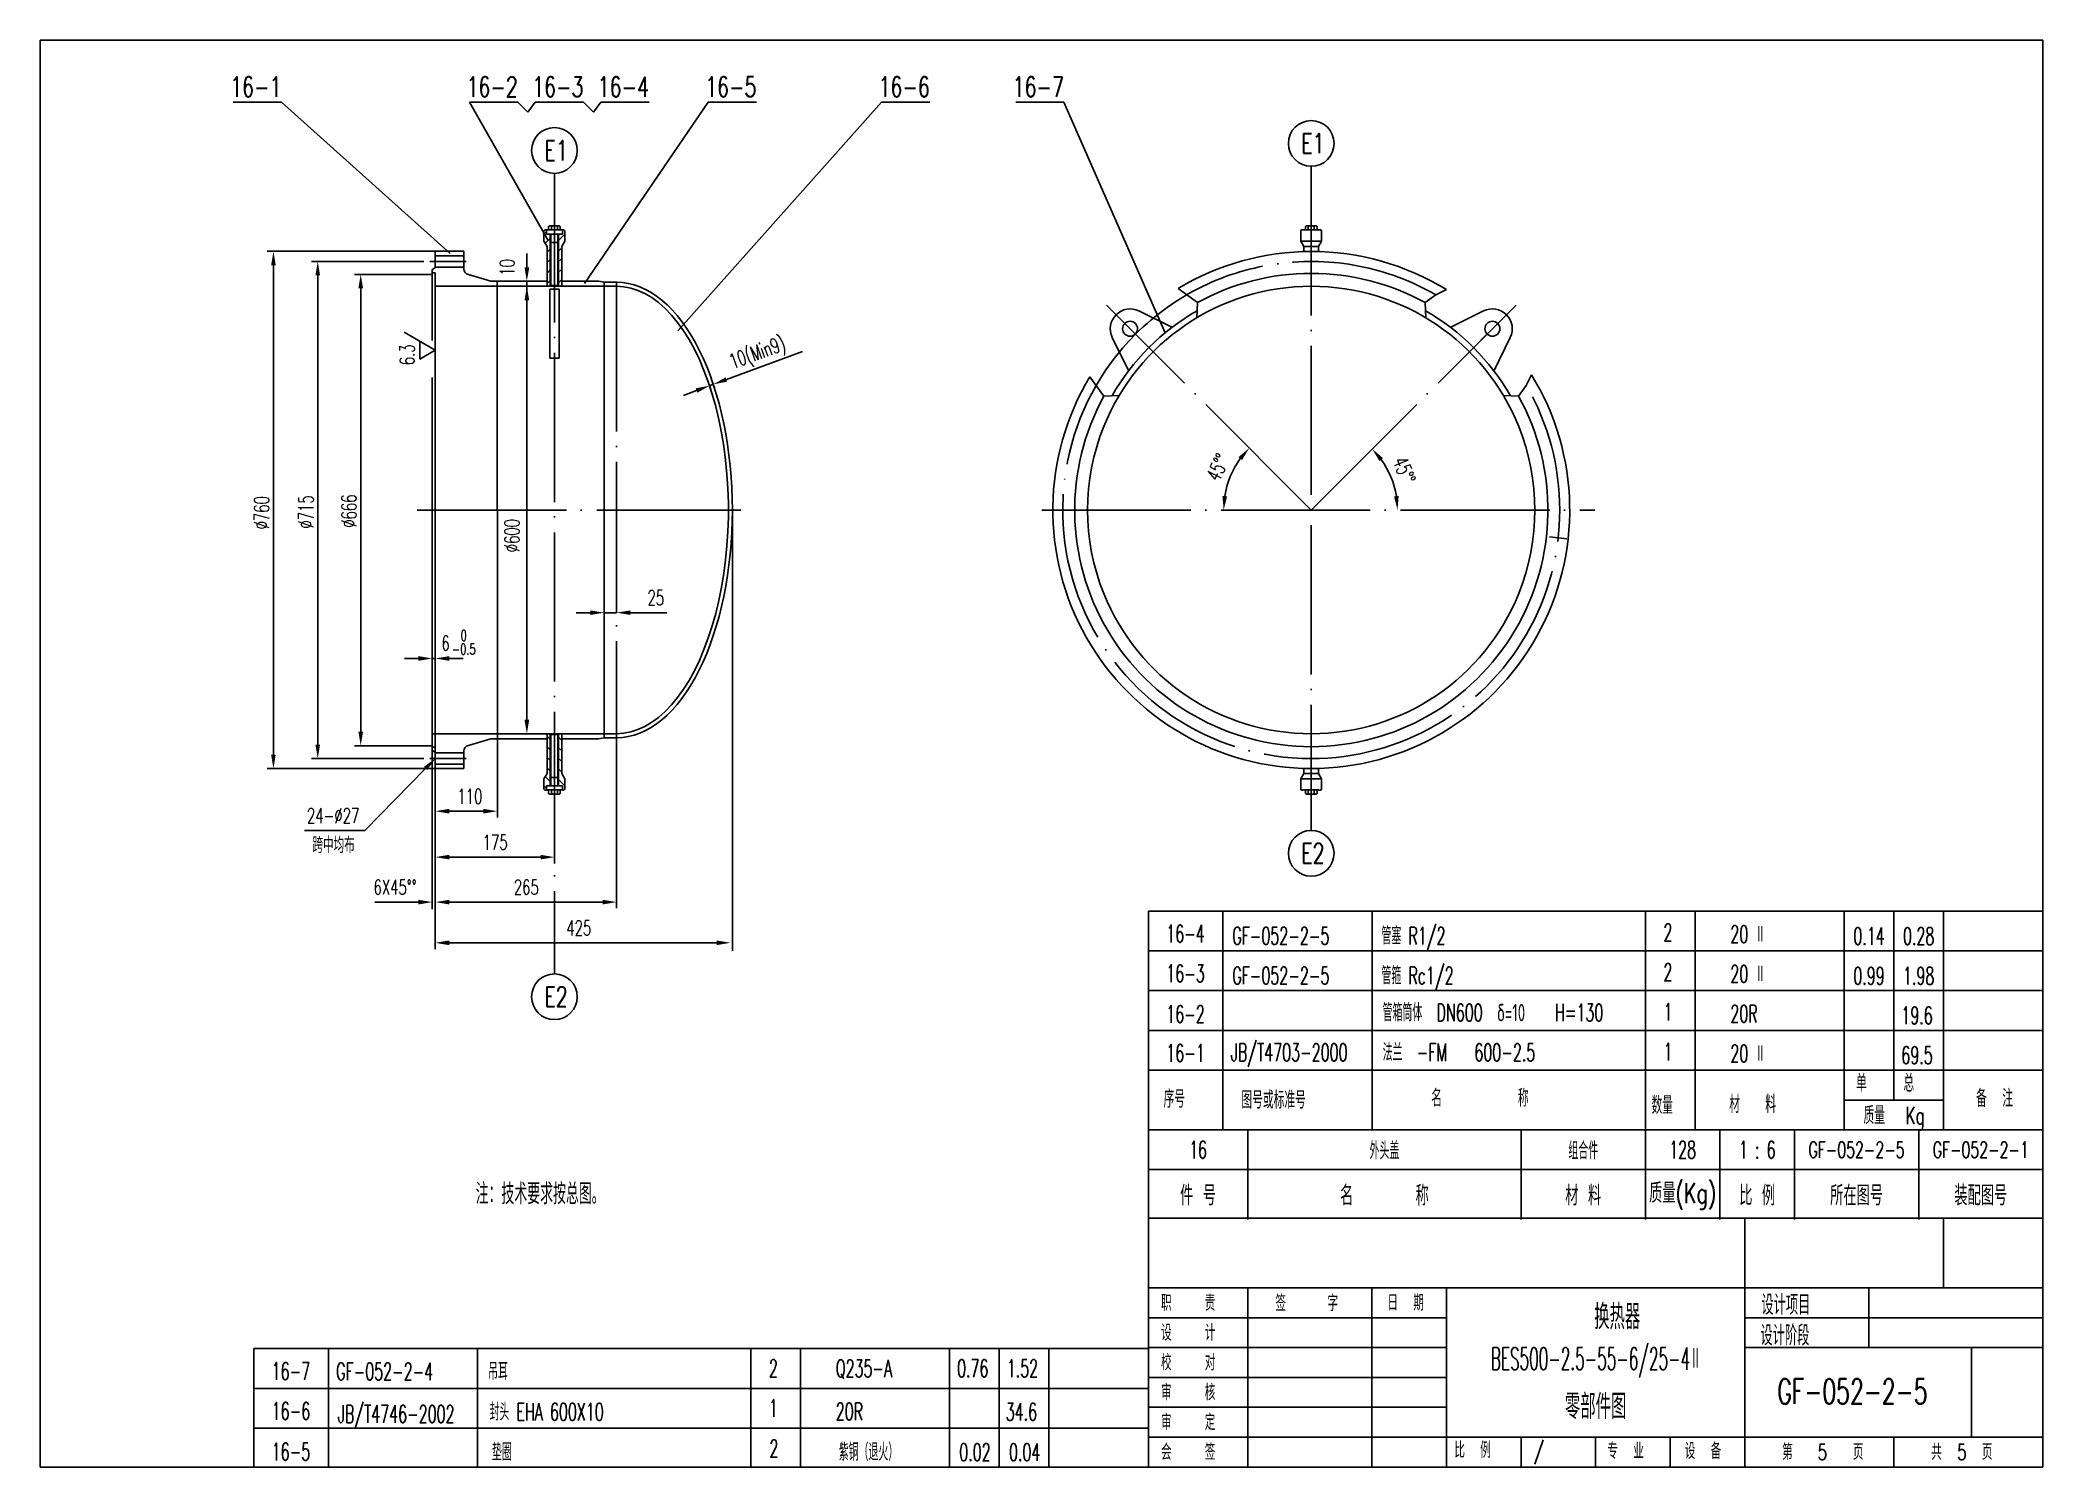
# Model space of a CAD drawing. Extents: x 888 to 1291, y 966 to 1253.
import ezdxf
from ezdxf.enums import TextEntityAlignment as Align

# ---------------------------------------------------------------- set-up
doc = ezdxf.new("R2010")
doc.units = 0
doc.linetypes.add('DASHDOT-M', pattern=[36, 30, -3, 0, -3])
doc.layers.get('0').update_dxf_attribs({"linetype": 'CONTINUOUS'})
for name, color, linetype in [('CDR_DWG1', 4, 'CONTINUOUS'), ('CDR_DWG2', 2, 'CONTINUOUS'), ('CDR_DWG3', 1, 'DASHDOT-M')]:
    doc.layers.add(name, color=color, linetype=linetype)
doc.styles.add('HZ', font='romans', dxfattribs={"width": 0.7, "bigfont": 'hz'})

# ---------------------------------------------------------------- blocks, each defined once
blk = doc.blocks.new('*X94')
for p, q in [((15.53, 49.48), (16.04, 49.98)), ((15.79, 47.61), (16.92, 48.74)), ((18.35, 48.05), (19.73, 49.43)), ((16.16, 45.86), (16.92, 46.62)), ((16.16, 43.74), (16.92, 44.5)), ((18.35, 45.93), (19.1, 46.68)), ((18.35, 43.8), (19.1, 44.56)), ((16.16, 41.62), (16.92, 42.38)), ((18.35, 41.68), (19.1, 42.44)), ((18.35, 39.56), (19.1, 40.32)), ((16.16, 39.5), (16.92, 40.26))]:
    blk.add_line(p, q)

msp = doc.modelspace()

# ---------------------------------------------------------------- linework, layer by layer
for p, q in [((887.65, 1252.73), (887.65, 965.73)), ((887.65, 1252.73), (1290.65, 1252.73)), ((926.51, 1240.27), (936.22, 1240.27)), ((970.15, 1209.82), (936.22, 1240.27)), ((989.86, 1212.41), (974.06, 1240.27)), ((974.06, 1240.27), (983.76, 1240.27)), ((983.76, 1240.27), (985.78, 1238.25)), ((985.78, 1238.25), (987.27, 1240.27)), ((987.27, 1240.27), (996.97, 1240.27)), ((996.97, 1240.27), (998.99, 1238.25)), ((997.18, 1203.8), (1022.08, 1240.27)), ((998.99, 1238.25), (1000.47, 1240.27)), ((1000.47, 1240.27), (1010.18, 1240.27)), ((1015.97, 1194.28), (1056.96, 1240.27)), ((1022.08, 1240.27), (1031.78, 1240.27)), ((1056.96, 1240.27), (1066.66, 1240.27)), ((1083.96, 1240.27), (1093.66, 1240.27)), ((1114.03, 1193.82), (1093.66, 1240.27)), ((967.17, 1210.24), (933.36, 1210.24)), ((985.6, 1207.01), (985.6, 1209.81)), ((934.61, 1108.99), (934.61, 1207.44)), ((964.9, 1208.2), (942.27, 1208.2)), ((943.52, 1205.4), (943.52, 1111.03)), ((966.57, 1205.61), (950.92, 1205.61)), ((966.08, 1208.2), (973.4, 1208.2)), ((952.17, 1113.61), (952.17, 1202.81)), ((985.6, 1116.01), (985.6, 1204.21)), ((985.6, 1200.41), (985.6, 1197.61)), ((960.92, 1193.98), (967.17, 1190.37)), ((964.05, 1188.57), (964.05, 1192.18)), ((967.17, 1190.37), (964.05, 1188.57)), ((1025.74, 1184.46), (1041.03, 1190.1)), ((1019.73, 1182.24), (1017.11, 1181.27)), ((1026.95, 1158.21), (1026.95, 1069.55)), ((998.35, 1137.56), (995.55, 1137.56)), ((1001.15, 1137.56), (1001.15, 1138.81)), ((1001.15, 1137.56), (1003.65, 1137.56)), ((1003.65, 1137.56), (1003.65, 1138.81)), ((1006.45, 1137.56), (1013.75, 1137.56)), ((963.77, 1128.35), (960.97, 1128.35)), ((967.17, 1128.35), (966.57, 1128.35)), ((967.17, 1128.35), (966.57, 1128.35)), ((969.97, 1128.35), (972.77, 1128.35)), ((967.17, 1113.21), (967.17, 1071.79)), ((979.67, 1112.41), (979.67, 1096.38)), ((984.48, 1113.21), (986.85, 1113.21)), ((1003.65, 1114.62), (1003.65, 1078.1)), ((966.57, 1110.81), (950.92, 1110.81)), ((966.57, 1109.87), (966.57, 1077.93)), ((967.17, 1106.19), (933.36, 1106.19)), ((964.9, 1108.23), (942.27, 1108.23)), ((965.21, 1106.23), (953.03, 1093.75)), ((967.17, 1098.88), (967.17, 1096.38)), ((967.17, 1097.63), (967.17, 1098.88)), ((976.87, 1097.63), (969.97, 1097.63)), ((953.03, 1093.75), (940.86, 1093.75)), ((967.17, 1088.5), (967.17, 1087.14)), ((969.97, 1088.39), (988.35, 1088.39)), ((991.15, 1088.5), (991.15, 1087.14)), ((967.17, 1080.67), (967.17, 1078.8)), ((963.77, 1079.35), (954.98, 1079.35)), ((967.17, 1079.74), (967.17, 1078.1)), ((1000.85, 1079.35), (969.97, 1079.35)), ((1110.66, 1077.54), (1290.65, 1077.54)), ((1260.65, 1045.54), (1260.65, 1077.54)), ((967.17, 1072.26), (967.17, 1069.91)), ((969.97, 1071.16), (1023.77, 1071.16)), ((1110.66, 1069.54), (1290.65, 1069.54)), ((1110.66, 1061.54), (1290.65, 1061.54)), ((1110.66, 1053.54), (1290.65, 1053.54)), ((1290.65, 1045.54), (1110.66, 1045.54)), ((1110.66, 1045.54), (1290.65, 1045.54)), ((1260.65, 1039.54), (1260.65, 1045.54)), ((1250.65, 1039.54), (1270.65, 1039.54)), ((1110.65, 1025.54), (1290.65, 1025.54)), ((1110.66, 1025.54), (1290.65, 1025.54)), ((1110.65, 1015.76), (1290.65, 1015.76)), ((1230.64, 965.76), (1230.64, 1015.76)), ((1270.64, 1001.76), (1270.64, 1015.76)), ((1110.64, 1001.76), (1290.64, 1001.76)), ((1130.64, 965.76), (1130.64, 1001.76)), ((1155.64, 965.76), (1155.64, 1001.76)), ((1170.64, 965.76), (1170.64, 1001.76)), ((1255.64, 989.76), (1255.64, 1001.76)), ((1255.64, 989.76), (1255.64, 1001.76)), ((1110.64, 995.76), (1170.64, 995.76)), ((1230.64, 995.76), (1290.64, 995.76)), ((930.66, 989.54), (1110.65, 989.54)), ((1110.64, 989.76), (1170.64, 989.76)), ((1230.64, 989.76), (1290.64, 989.76)), ((1276.27, 989.76), (1276.27, 971.76)), ((1110.64, 983.76), (1170.64, 983.76)), ((930.66, 981.54), (1110.65, 981.54)), ((1110.64, 977.76), (1170.64, 977.76)), ((930.66, 973.54), (1110.65, 973.54)), ((1110.64, 971.76), (1290.64, 971.76)), ((1185.64, 965.76), (1185.64, 971.76)), ((1200.64, 965.76), (1200.64, 971.76)), ((1215.64, 965.76), (1215.64, 971.76)), ((1260.64, 965.76), (1260.64, 971.76))]:
    msp.add_line(p, q)
for radius, start, end in [(17.63, 144.1102, 170.8898), (17.35, 9.2579, 35.7421)]:
    msp.add_arc((1143.43, 1158.21), radius, start, end)
for points in [[(935.07, 1207.44), (934.14, 1207.44), (934.61, 1210.24)], [(943.99, 1205.4), (943.06, 1205.4), (943.52, 1208.2)], [(952.64, 1202.81), (951.71, 1202.81), (952.17, 1205.61)], [(985.13, 1207.01), (986.07, 1207.01), (985.6, 1204.21)], [(985.13, 1200.41), (986.07, 1200.41), (985.6, 1203.21)], [(985.13, 1200.41), (986.07, 1200.41), (985.6, 1203.21)], [(1025.58, 1184.89), (1025.9, 1184.02), (1023.11, 1183.49)], [(1019.57, 1182.68), (1019.89, 1181.8), (1022.36, 1183.21)], [(1128.79, 1168.85), (1129.5, 1168.24), (1130.96, 1170.68)], [(1157.15, 1168.04), (1157.86, 1168.65), (1155.7, 1170.48)], [(1126.49, 1160.97), (1125.56, 1161.04), (1125.8, 1158.21)], [(1161.02, 1161.04), (1160.08, 1160.97), (1160.78, 1158.21)], [(998.35, 1138.03), (998.35, 1137.1), (1001.15, 1137.56)], [(1006.45, 1138.03), (1006.45, 1137.1), (1003.65, 1137.56)], [(963.77, 1128.82), (963.77, 1127.88), (966.57, 1128.35)], [(969.97, 1128.82), (969.97, 1127.88), (967.17, 1128.35)], [(969.97, 1128.82), (969.97, 1127.88), (967.17, 1128.35)], [(952.64, 1113.61), (951.71, 1113.61), (952.17, 1110.81)], [(985.13, 1116.01), (986.07, 1116.01), (985.6, 1113.21)], [(935.07, 1108.99), (934.14, 1108.99), (934.61, 1106.19)], [(943.99, 1111.03), (943.06, 1111.03), (943.52, 1108.23)], [(964.88, 1106.55), (965.55, 1105.9), (967.17, 1108.23)], [(969.97, 1098.1), (969.97, 1097.16), (967.17, 1097.63)], [(976.87, 1098.1), (976.87, 1097.16), (979.67, 1097.63)], [(969.97, 1088.86), (969.97, 1087.93), (967.17, 1088.39)], [(988.35, 1088.86), (988.35, 1087.93), (991.15, 1088.39)], [(963.77, 1079.81), (963.77, 1078.88), (966.57, 1079.35)], [(969.97, 1079.81), (969.97, 1078.88), (967.17, 1079.35)], [(1000.85, 1079.81), (1000.85, 1078.88), (1003.65, 1079.35)], [(969.97, 1071.63), (969.97, 1070.69), (967.17, 1071.16)], [(1023.77, 1071.63), (1023.77, 1070.69), (1026.57, 1071.16)]]:
    msp.add_solid(points)
at = {"layer": 'CDR_DWG1'}
for p, q in [((1290.65, 1252.73), (1290.65, 965.73)), ((989.04, 1214.39), (989.21, 1214.56)), ((989.04, 1212.29), (989.04, 1214.39)), ((989.21, 1214.56), (989.55, 1214.56)), ((989.55, 1214.56), (989.55, 1213.72)), ((989.55, 1213.72), (990.3, 1213.72)), ((989.6, 1214.53), (991.15, 1214.53)), ((989.97, 1214.53), (989.97, 1215.24)), ((990.27, 1215.37), (991.15, 1215.37)), ((990.3, 1213.72), (990.43, 1213.55)), ((990.3, 1213.72), (990.3, 1203.21)), ((990.3, 1213.71), (991.14, 1213.71)), ((990.43, 1213.55), (990.43, 1203.38)), ((990.56, 1214.53), (990.56, 1215.24)), ((991.98, 1213.71), (991.14, 1213.71)), ((992.03, 1215.37), (991.15, 1215.37)), ((992.7, 1214.53), (991.15, 1214.53)), ((991.74, 1214.53), (991.74, 1215.24)), ((991.98, 1213.72), (991.86, 1213.55)), ((991.86, 1213.55), (991.86, 1203.38)), ((992.74, 1213.72), (991.98, 1213.72)), ((991.98, 1213.72), (991.98, 1203.21)), ((992.33, 1214.53), (992.33, 1215.24)), ((992.74, 1214.56), (992.74, 1213.72)), ((993.07, 1214.56), (992.74, 1214.56)), ((993.24, 1214.39), (993.07, 1214.56)), ((993.24, 1212.29), (993.24, 1214.39)), ((1141.32, 1214.39), (1141.49, 1214.56)), ((1141.32, 1212.29), (1141.32, 1214.39)), ((1141.49, 1214.56), (1141.82, 1214.56)), ((1141.87, 1214.53), (1143.43, 1214.53)), ((1142.25, 1214.53), (1142.25, 1215.24)), ((1142.55, 1215.37), (1143.43, 1215.37)), ((1142.84, 1214.53), (1142.84, 1215.24)), ((1144.31, 1215.37), (1143.43, 1215.37)), ((1144.98, 1214.53), (1143.43, 1214.53)), ((1144.02, 1214.53), (1144.02, 1215.24)), ((1144.6, 1214.53), (1144.6, 1215.24)), ((1145.35, 1214.56), (1145.02, 1214.56)), ((1145.52, 1214.39), (1145.35, 1214.56)), ((1145.52, 1212.29), (1145.52, 1214.39)), ((967.17, 1210.24), (967.17, 1206.9)), ((972.95, 1210.24), (967.17, 1210.24)), ((972.95, 1209.35), (967.17, 1209.35)), ((972.95, 1206.71), (972.95, 1210.24)), ((989.67, 1211.2), (989.04, 1212.29)), ((989.67, 1203.38), (989.67, 1211.2)), ((991.15, 1212.04), (990.43, 1212.04)), ((991.15, 1212.04), (991.86, 1212.04)), ((992.61, 1211.2), (993.24, 1212.29)), ((992.61, 1205.31), (992.61, 1211.2)), ((1141.32, 1212.29), (1145.52, 1212.29)), ((1141.95, 1211.2), (1141.32, 1212.29)), ((1141.95, 1211.2), (1144.89, 1211.2)), ((1141.95, 1210.19), (1141.95, 1211.2)), ((1144.89, 1211.2), (1145.52, 1212.29)), ((1144.89, 1210.19), (1144.89, 1211.2)), ((966.57, 1206.56), (967.17, 1206.9)), ((966.57, 1192.33), (966.57, 1206.56)), ((967.17, 1205.92), (966.57, 1205.92)), ((972.95, 1207.05), (967.17, 1207.05)), ((967.17, 1205.92), (967.17, 1158.21)), ((978.38, 1204.21), (973.83, 1205.55)), ((992.61, 1203.38), (992.61, 1205.31)), ((1001.15, 1203.21), (967.17, 1203.21)), ((978.36, 1204.21), (988.65, 1204.21)), ((989.67, 1204.21), (978.38, 1204.21)), ((979.65, 1204.21), (979.65, 1158.21)), ((989.84, 1203.21), (989.67, 1203.38)), ((989.68, 1203.24), (992.61, 1203.24)), ((990.3, 1203.21), (989.84, 1203.21)), ((990.22, 1202.62), (990.22, 1188.74)), ((991.15, 1202.62), (990.22, 1202.62)), ((990.43, 1203.38), (990.3, 1203.21)), ((990.43, 1203.38), (991.14, 1203.38)), ((991.86, 1203.38), (991.14, 1203.38)), ((991.15, 1202.62), (992.08, 1202.62)), ((991.86, 1203.38), (991.98, 1203.21)), ((991.98, 1203.21), (992.44, 1203.21)), ((992.08, 1202.62), (992.08, 1188.74)), ((992.44, 1203.21), (992.61, 1203.38)), ((996.17, 1204.21), (992.61, 1204.21)), ((993.65, 1204.21), (1000.08, 1204.21)), ((1001.15, 1204.01), (1000.08, 1204.21)), ((1001.15, 1204.01), (1001.15, 1158.21)), ((1001.15, 1204.01), (1003.65, 1204.01)), ((1001.15, 1203.21), (1003.65, 1203.21)), ((1120.52, 1199.94), (1116.62, 1202.77)), ((1166.34, 1199.94), (1168.47, 1201.49)), ((1168.47, 1201.49), (1170.62, 1202.54)), ((1108.74, 1198.25), (1115.48, 1194.94)), ((1120.41, 1196.88), (1120.52, 1199.94)), ((1166.45, 1196.88), (1166.34, 1199.94)), ((1178.11, 1198.25), (1171.38, 1194.94)), ((1103.39, 1192.9), (1106.71, 1186.16)), ((1177.55, 1192.34), (1180.01, 1194.79)), ((1183.47, 1192.9), (1180.15, 1186.16)), ((966.57, 1158.21), (966.57, 1184.89)), ((990.22, 1188.74), (991.15, 1188.74)), ((992.08, 1188.74), (991.15, 1188.74)), ((1101.7, 1181.12), (1098.87, 1185.02)), ((1186.7, 1183.26), (1187.75, 1185.41)), ((1022.63, 1182.48), (1021.93, 1184.38)), ((1022.36, 1183.21), (1023.11, 1183.49)), ((1023.38, 1182.76), (1022.68, 1184.66)), ((1104.76, 1181.23), (1101.7, 1181.12)), ((1182.09, 1181.23), (1185.15, 1181.12)), ((1185.15, 1181.12), (1186.7, 1183.26)), ((966.57, 1158.21), (966.57, 1109.87)), ((967.17, 1110.51), (967.17, 1158.21)), ((979.67, 1112.41), (979.67, 1158.21)), ((1001.15, 1158.21), (1001.15, 1112.41)), ((1191.38, 1152.81), (1194.84, 1152.42)), ((966.57, 1128.49), (966.57, 1122.1)), ((967.17, 1131.6), (967.17, 1122.1)), ((1001.15, 1113.21), (966.63, 1113.21)), ((989.84, 1113.21), (989.67, 1113.05)), ((989.67, 1113.05), (989.67, 1105.23)), ((989.68, 1113.19), (992.61, 1113.19)), ((990.3, 1113.21), (989.84, 1113.21)), ((990.3, 1102.71), (990.3, 1113.21)), ((990.43, 1113.05), (990.3, 1113.21)), ((990.43, 1102.88), (990.43, 1113.05)), ((990.43, 1113.05), (991.14, 1113.05)), ((991.86, 1113.05), (991.14, 1113.05)), ((991.86, 1113.05), (991.98, 1113.21)), ((991.86, 1102.88), (991.86, 1113.05)), ((991.98, 1102.71), (991.98, 1113.21)), ((991.98, 1113.21), (992.44, 1113.21)), ((992.44, 1113.21), (992.61, 1113.05)), ((992.61, 1113.05), (992.61, 1111.12)), ((1001.15, 1112.41), (1000.08, 1112.21)), ((1001.15, 1113.21), (1003.65, 1113.21)), ((1001.15, 1112.41), (1003.65, 1112.41)), ((967.17, 1110.51), (966.57, 1110.51)), ((966.57, 1109.87), (967.17, 1109.53)), ((967.17, 1106.19), (967.17, 1109.53)), ((972.95, 1109.38), (967.17, 1109.38)), ((972.95, 1109.72), (972.95, 1106.19)), ((978.38, 1112.21), (973.83, 1110.87)), ((978.36, 1112.21), (988.65, 1112.21)), ((989.67, 1112.21), (978.38, 1112.21)), ((996.17, 1112.21), (992.61, 1112.21)), ((992.61, 1111.12), (992.61, 1105.23)), ((993.65, 1112.21), (1000.08, 1112.21)), ((972.95, 1107.08), (967.17, 1107.08)), ((972.95, 1106.19), (967.17, 1106.19)), ((989.67, 1105.23), (989.04, 1104.14)), ((991.15, 1104.39), (990.43, 1104.39)), ((991.15, 1104.39), (991.86, 1104.39)), ((992.61, 1105.23), (993.24, 1104.14)), ((1141.95, 1105.23), (1141.32, 1104.14)), ((1141.95, 1106.23), (1141.95, 1105.23)), ((1141.95, 1105.23), (1144.89, 1105.23)), ((1144.89, 1106.23), (1144.89, 1105.23)), ((1144.89, 1105.23), (1145.52, 1104.14)), ((989.04, 1104.14), (989.04, 1102.04)), ((989.04, 1102.04), (989.21, 1101.87)), ((989.21, 1101.87), (989.55, 1101.87)), ((989.55, 1101.87), (989.55, 1102.71)), ((989.55, 1102.71), (990.3, 1102.71)), ((989.6, 1101.9), (991.15, 1101.9)), ((989.97, 1101.9), (989.97, 1101.18)), ((990.27, 1101.06), (991.15, 1101.06)), ((990.3, 1102.71), (990.43, 1102.88)), ((990.3, 1102.72), (991.14, 1102.72)), ((990.56, 1101.9), (990.56, 1101.18)), ((991.98, 1102.72), (991.14, 1102.72)), ((992.7, 1101.9), (991.15, 1101.9)), ((992.03, 1101.06), (991.15, 1101.06)), ((991.74, 1101.9), (991.74, 1101.18)), ((991.98, 1102.71), (991.86, 1102.88)), ((992.74, 1102.71), (991.98, 1102.71)), ((992.33, 1101.9), (992.33, 1101.18)), ((992.74, 1101.87), (992.74, 1102.71)), ((993.07, 1101.87), (992.74, 1101.87)), ((993.24, 1102.04), (993.07, 1101.87)), ((993.24, 1104.14), (993.24, 1102.04)), ((1141.32, 1104.14), (1145.52, 1104.14)), ((1141.32, 1104.14), (1141.32, 1102.04)), ((1141.32, 1102.04), (1141.49, 1101.87)), ((1141.49, 1101.87), (1141.82, 1101.87)), ((1141.87, 1101.9), (1143.43, 1101.9)), ((1142.25, 1101.9), (1142.25, 1101.18)), ((1142.55, 1101.06), (1143.43, 1101.06)), ((1142.84, 1101.9), (1142.84, 1101.18)), ((1144.98, 1101.9), (1143.43, 1101.9)), ((1144.31, 1101.06), (1143.43, 1101.06)), ((1144.02, 1101.9), (1144.02, 1101.18)), ((1144.6, 1101.9), (1144.6, 1101.18)), ((1145.35, 1101.87), (1145.02, 1101.87)), ((1145.52, 1102.04), (1145.35, 1101.87)), ((1145.52, 1104.14), (1145.52, 1102.04)), ((1110.66, 1077.54), (1110.66, 1015.54)), ((1125.66, 1045.54), (1125.66, 1077.54)), ((1155.66, 1045.54), (1155.66, 1077.54)), ((1210.65, 1045.54), (1210.65, 1077.54)), ((1220.65, 1045.54), (1220.65, 1077.54)), ((1250.65, 1045.54), (1250.65, 1077.54)), ((1270.65, 1045.54), (1270.65, 1077.54)), ((1125.66, 1033.54), (1125.66, 1045.54)), ((1155.66, 1033.54), (1155.66, 1045.54)), ((1210.65, 1033.54), (1210.65, 1045.54)), ((1220.65, 1033.54), (1220.65, 1045.54)), ((1250.65, 1033.54), (1250.65, 1045.54)), ((1270.65, 1033.54), (1270.65, 1045.54)), ((1110.65, 1033.54), (1290.65, 1033.54)), ((1110.65, 1015.54), (1110.65, 1033.54)), ((1130.65, 1015.54), (1130.65, 1033.54)), ((1185.65, 1015.54), (1185.65, 1033.54)), ((1210.65, 1015.54), (1210.65, 1033.54)), ((1225.65, 1015.54), (1225.65, 1033.54)), ((1240.65, 1015.54), (1240.65, 1033.54)), ((1265.65, 1015.54), (1265.65, 1033.54)), ((1110.65, 1015.76), (1290.65, 1015.76)), ((1110.65, 1015.76), (1110.65, 965.73)), ((1230.64, 965.76), (1230.64, 1015.76)), ((930.66, 989.54), (930.66, 965.54)), ((945.66, 965.54), (945.66, 989.54)), ((975.66, 965.54), (975.66, 989.54)), ((1030.65, 965.54), (1030.65, 989.54)), ((1040.65, 965.54), (1040.65, 989.54)), ((1070.65, 965.54), (1070.65, 989.54)), ((1080.65, 965.54), (1080.65, 989.54)), ((1090.65, 965.54), (1090.65, 989.54)), ((1290.65, 965.73), (887.65, 965.73))]:
    msp.add_line(p, q, dxfattribs=at)
at = {"layer": 'CDR_DWG1', "flags": 128}
for points in [[(1003.65, 1112.41), (1004.83, 1112.47), (1006.01, 1112.65), (1007.18, 1112.93), (1008.34, 1113.33), (1009.48, 1113.85), (1010.6, 1114.47), (1011.7, 1115.19), (1012.77, 1116.02), (1013.82, 1116.95), (1014.84, 1117.98), (1015.83, 1119.1), (1016.79, 1120.32), (1017.72, 1121.62), (1018.61, 1123.01), (1019.46, 1124.48), (1020.28, 1126.04), (1021.05, 1127.66), (1021.78, 1129.36), (1022.47, 1131.13), (1023.12, 1132.96), (1023.72, 1134.85), (1024.27, 1136.79), (1024.77, 1138.79), (1025.22, 1140.83), (1025.62, 1142.91), (1025.97, 1145.03), (1026.27, 1147.18), (1026.51, 1149.36), (1026.7, 1151.55), (1026.84, 1153.76), (1026.92, 1155.99), (1026.95, 1158.21), (1026.92, 1160.44), (1026.84, 1162.66), (1026.7, 1164.88), (1026.51, 1167.07), (1026.27, 1169.25), (1025.97, 1171.4), (1025.62, 1173.51), (1025.22, 1175.6), (1024.77, 1177.64), (1024.27, 1179.63), (1023.72, 1181.58), (1023.12, 1183.47), (1022.47, 1185.3), (1021.78, 1187.06), (1021.05, 1188.76), (1020.28, 1190.39), (1019.46, 1191.94), (1018.61, 1193.41), (1017.72, 1194.8), (1016.79, 1196.11), (1015.83, 1197.32), (1014.84, 1198.45), (1013.82, 1199.47), (1012.77, 1200.4), (1011.7, 1201.23), (1010.6, 1201.96), (1009.48, 1202.58), (1008.34, 1203.09), (1007.18, 1203.49), (1006.01, 1203.78), (1004.83, 1203.96), (1003.65, 1204.01)], [(1003.65, 1113.21), (1005.09, 1113.31), (1006.53, 1113.58), (1007.95, 1114.04), (1009.36, 1114.69), (1010.74, 1115.51), (1012.09, 1116.5), (1013.41, 1117.67), (1014.69, 1119), (1015.93, 1120.5), (1017.11, 1122.15), (1018.24, 1123.95), (1019.3, 1125.89), (1020.31, 1127.96), (1021.24, 1130.16), (1022.1, 1132.47), (1022.89, 1134.89), (1023.6, 1137.4), (1024.22, 1140), (1024.77, 1142.67), (1025.22, 1145.41), (1025.59, 1148.2), (1025.86, 1151.03), (1026.05, 1153.89), (1026.14, 1156.77), (1026.14, 1159.66), (1026.05, 1162.53), (1025.86, 1165.4), (1025.59, 1168.23), (1025.22, 1171.02), (1024.77, 1173.75), (1024.22, 1176.43), (1023.6, 1179.03), (1022.89, 1181.54), (1022.1, 1183.96), (1021.24, 1186.27), (1020.31, 1188.47), (1019.3, 1190.54), (1018.24, 1192.48), (1017.11, 1194.28), (1015.93, 1195.93), (1014.69, 1197.42), (1013.41, 1198.76), (1012.09, 1199.92), (1010.74, 1200.92), (1009.36, 1201.74), (1007.95, 1202.38), (1006.53, 1202.84), (1005.09, 1203.12), (1003.65, 1203.21)]]:
    msp.add_lwpolyline(points, dxfattribs=at)
at = {"layer": 'CDR_DWG1'}
for centre in [(1106.98, 1194.66), (1179.88, 1194.66)]:
    msp.add_circle(centre, 1.5, dxfattribs=at)
for centre, radius, start, end in [((990.27, 1214.96), 0.406, 43.6028, 136.3972), ((991.15, 1213.93), 1.44, 65.8105, 114.1895), ((992.03, 1214.96), 0.406, 43.6028, 136.3972), ((1142.55, 1214.96), 0.406, 43.6028, 136.3972), ((1143.43, 1213.93), 1.44, 65.8105, 114.1895), ((1144.31, 1214.96), 0.406, 43.6028, 136.3972), ((1143.43, 1158.21), 52, 90, 121.0367), ((1143.43, 1158.21), 52, 58.4678, 90), ((974.15, 1206.71), 1.2, 180.0001, 254.6446), ((1143.43, 1158.21), 47.6, 90, 118.7678), ((1143.43, 1158.21), 47.6, 61.2322, 90), ((1143.43, 1158.21), 45, 21.9081, 158.0919), ((1106.98, 1194.66), 4, 63.7782, 206.2218), ((1143.43, 1158.21), 46.2, 119.8109, 150.1891), ((1143.43, 1158.21), 46.2, 29.8109, 60.1891), ((1179.88, 1194.66), 4, 333.7782, 116.2218), ((1143.43, 1158.21), 52, 148.9633, 270), ((1143.43, 1158.21), 52, 270, 31.5322), ((1143.43, 1158.21), 47.6, 151.2322, 270), ((1143.43, 1158.21), 47.6, 270, 28.7678), ((1143.43, 1158.21), 45, 158.0919, 201.9081), ((1143.43, 1158.21), 45, 338.0919, 21.9081), ((1143.43, 1158.21), 45, 201.9081, 338.0919), ((974.15, 1109.72), 1.2, 105.3554, 179.9999), ((990.27, 1101.46), 0.406, 223.6028, 316.3972), ((991.15, 1102.49), 1.44, 245.8105, 294.1895), ((992.03, 1101.46), 0.406, 223.6028, 316.3972), ((1142.55, 1101.46), 0.406, 223.6028, 316.3972), ((1143.43, 1102.49), 1.44, 245.8105, 294.1895), ((1144.31, 1101.46), 0.406, 223.6028, 316.3972)]:
    msp.add_arc(centre, radius, start, end, dxfattribs=at)
at = {"layer": 'CDR_DWG2'}
for centre in [(991.15, 1230.52), (1143.43, 1231.94), (1143.43, 1089.16), (991.15, 1060.31)]:
    msp.add_circle(centre, 4.6, dxfattribs=at)
at = {"layer": 'CDR_DWG3', "linetype": 'DASHDOT-M'}
for p, q in [((991.15, 1225.92), (991.15, 1064.92)), ((1143.43, 1227.34), (1143.43, 1093.77)), ((1003.65, 1204.01), (1003.65, 1114.62)), ((1143.43, 1158.21), (1102.21, 1199.43)), ((1143.43, 1158.21), (1184.65, 1199.43)), ((963.56, 1158.21), (1028.62, 1158.21)), ((1089.2, 1158.21), (1200.49, 1158.21)), ((966.08, 1108.23), (973.4, 1108.23))]:
    msp.add_line(p, q, dxfattribs=at)
for start, end in [(59.9402, 135), (135, 270), (270, 30.0598)]:
    msp.add_arc((1143.43, 1158.21), 50, start, end, dxfattribs=at)

# ---------------------------------------------------------------- block references
msp.add_blockref('*X94', (973.51, 1164.24))
at = {"xscale": -1, "rotation": 180}
msp.add_blockref('*X94', (973.51, 1152.19), dxfattribs=at)

# ---------------------------------------------------------------- texts
at = {"style": 'HZ', "width": 0.65}
for s, rotation, p in [('10', 90, (983.13, 1205.34)), ('10(Min9)', 20, (1026.99, 1186.55)), ('6.3', 90, (963.01, 1187.34)), ('45%%d%%d', 64.0858, (1124.84, 1163.73)), ('45%%d%%d', 291.6853, (1159.77, 1168.12)), ('%%c760', 90, (933.75, 1154.31)), ('%%c715', 90, (942.67, 1154.48)), ('%%c666', 90, (951.32, 1154.64)), ('%%c600', 90, (984.1, 1149.71))]:
    msp.add_text(s, height=3, rotation=rotation, dxfattribs=at).set_placement(p)
at = {"style": 'HZ'}
for s, height, width, p in [('25', 3, 0.65, (1009.88, 1139.06)), ('6', 3, 0.65, (968.41, 1129.92)), ('0', 2.08, 0.7, (972.28, 1131.93)), ('-0.5', 2.084, 0.7, (970.54, 1129.18)), ('110', 3, 0.65, (971.63, 1099.13)), ('24-%%c27', 3, 0.65, (941.36, 1095.25)), ('跨中均布', 3.2, 0.7, (942.46, 1089.22)), ('175', 3, 0.65, (976.72, 1089.89)), ('6X45%%d%%d', 3, 0.65, (954.75, 1080.85)), ('265', 3, 0.65, (982.97, 1080.85)), ('425', 3, 0.65, (993.54, 1072.66)), ('16-4', 3.5, 0.6, (1114.26, 1071.25)), ('GF-052-2-5', 3.5, 0.6, (1127.55, 1070.82)), ('管塞 R1/2', 3.5, 0.6, (1157.55, 1070.82)), ('20 Ⅱ', 3.5, 0.6, (1227.76, 1071.15)), ('16-3', 3.5, 0.6, (1114.26, 1063.25)), ('GF-052-2-5', 3.5, 0.6, (1127.55, 1062.82)), ('管箍 Rc1/2', 3.5, 0.6, (1157.55, 1062.82)), ('20 Ⅱ', 3.5, 0.6, (1227.76, 1063.15)), ('16-2', 3.5, 0.6, (1114.26, 1055.07)), ('管箱筒体  DN600  δ=10   H=130', 3.5, 0.6, (1157.79, 1055.38)), ('20R', 3.5, 0.6, (1227.76, 1055.15)), ('16-1', 3.5, 0.6, (1114.26, 1047.25)), ('JB/T4703-2000', 3.5, 0.6, (1127.23, 1047.38)), ('法兰  -FM   600-2.5', 3.5, 0.6, (1157.79, 1047.38)), ('20 Ⅱ', 3.5, 0.6, (1227.76, 1047.15)), ('单', 3.5, 0.65, (1253.05, 1041.2)), ('总', 3.5, 0.65, (1262.58, 1041.2)), ('序号', 3.5, 0.65, (1113.71, 1038)), ('图号或标准号', 3.5, 0.65, (1129.38, 1037.81)), ('名         称', 3.5, 0.65, (1167.58, 1038.18)), ('数量', 3.5, 0.65, (1211.88, 1036.74)), ('材   料', 3.5, 0.65, (1227.53, 1036.94)), ('备  注', 3.5, 0.65, (1277.19, 1038.15)), ('质量', 3.5, 0.65, (1254.55, 1034.71)), ('Kg', 3.5, 0.65, (1262.98, 1034.66)), ('注：技术要求按总图。', 4.2, 0.65, (975.3, 1018.58)), ('职    责', 3.2, 0.7, (1113.2, 997.14)), ('签     字', 3.2, 0.7, (1136.22, 997.09)), ('日  期', 3.2, 0.7, (1158.76, 997.18)), ('设计项目', 4, 0.65, (1233.99, 996.34)), ('设    计', 3.2, 0.7, (1113.2, 991.14)), ('设计阶段', 4, 0.65, (1233.79, 990.19)), ('校    对', 3.2, 0.7, (1113.2, 985.14)), ('16-7', 3.5, 0.6, (934.26, 983.25)), ('GF-052-2-4', 3.5, 0.6, (947.23, 983.2)), ('吊耳', 3.5, 0.6, (977.79, 983.2)), ('Q235-A', 3.5, 0.6, (1047.76, 983.81)), ('GF-052-2-5', 5, 0.65, (1237.2, 978.43)), ('审    核', 3.2, 0.7, (1113.2, 979.14)), ('16-6', 3.5, 0.6, (934.26, 975.25)), ('JB/T4746-2002', 3.5, 0.6, (947.55, 974.64)), ('封头 EHA 600X10', 3.5, 0.6, (978.08, 975.08)), ('20R', 3.5, 0.6, (1047.76, 975.15)), ('34.6', 3.5, 0.6, (1081.96, 975.08)), ('审    定', 3.2, 0.7, (1113.2, 973.14)), ('16-5', 3.5, 0.6, (934.26, 967.07)), ('垫圈', 3.5, 0.6, (978.57, 966.99)), ('会    签', 3.2, 0.7, (1113.2, 967.14)), ('比  例', 3.2, 0.7, (1172.23, 967.56)), ('/', 3.2, 0.7, (1188.19, 967.38)), ('专  业', 3.2, 0.7, (1203.01, 967.36)), ('设  备', 3.2, 0.7, (1218.59, 967.35)), ('第   5   页', 3.2, 0.7, (1238.18, 967.15)), ('共  5  页', 3.2, 0.7, (1268.18, 967.15))]:
    msp.add_text(s, height=height, dxfattribs=dict(at, width=width)).set_placement(p)
for s, height, width, p in [('2', 3.5, 0.6, (1215.2, 1073.26)), ('0.14', 3.5, 0.6, (1255.65, 1072.52)), ('0.28', 3.5, 0.6, (1265.65, 1072.52)), ('2', 3.5, 0.6, (1215.2, 1065.26)), ('0.99', 3.5, 0.6, (1255.65, 1064.52)), ('1.98', 3.5, 0.6, (1265.65, 1064.52)), ('1', 3.5, 0.6, (1215.2, 1057.26)), ('19.6', 3.5, 0.6, (1265.32, 1056.56)), ('1', 3.5, 0.6, (1215.2, 1049.26)), ('69.5', 3.5, 0.6, (1265.32, 1048.56)), ('16', 3.5, 0.6, (1120.65, 1029.54)), ('外头盖', 3.5, 0.6, (1158.15, 1029.54)), ('组合件', 3.5, 0.6, (1198.15, 1029.54)), ('128', 3.5, 0.6, (1218.15, 1029.54)), ('1 : 6', 3.5, 0.6, (1233.15, 1029.54)), ('GF-052-2-5', 3.2, 0.65, (1253.15, 1029.54)), ('GF-052-2-1', 3.2, 0.65, (1278.15, 1029.54)), ('件 号', 4, 0.7, (1120.65, 1020.54)), ('名      称', 4, 0.7, (1158.15, 1020.54)), ('材 料', 4, 0.7, (1198.15, 1020.54)), ('质量(Kg)', 4, 0.7, (1218.15, 1020.54)), ('比 例', 4, 0.7, (1233.15, 1020.54)), ('所在图号', 4, 0.7, (1253.15, 1020.54)), ('装配图号', 4, 0.7, (1278.15, 1020.54)), (' 换热器', 5, 0.65, (1203.88, 996.19)), ('BES500-2.5-55-6/25-4Ⅱ', 4.5, 0.5, (1200.68, 987.19)), ('2', 3.5, 0.6, (1035.2, 985.58)), ('0.76', 3.5, 0.6, (1075.32, 985.58)), ('1.52', 3.5, 0.6, (1085.32, 985.58)), ('1', 3.5, 0.6, (1035.2, 977.58)), ('零部件图', 5, 0.65, (1200.65, 978.14)), ('2', 3.5, 0.6, (1035.31, 969.45)), ('0.02', 3.5, 0.6, (1075.76, 968.71)), ('0.04', 3.5, 0.6, (1085.76, 968.71))]:
    msp.add_text(s, height=height, dxfattribs=dict(at, width=width)).set_placement(p, align=Align.MIDDLE)
at = {"style": 'HZ', "width": 0.6}
msp.add_text('紫铜（退火）', height=3.5, dxfattribs=at).set_placement((1054.34, 966.99), align=Align.CENTER)
at = {"layer": 'CDR_DWG1', "style": 'HZ', "width": 0.7}
for s, p in [('16-1', (931.06, 1243.34)), ('16-2', (978.61, 1243.34)), ('16-3', (991.82, 1243.34)), ('16-4', (1005.02, 1243.34)), ('16-5', (1026.63, 1243.34)), ('16-6', (1061.51, 1243.34)), ('16-7', (1088.51, 1243.34))]:
    msp.add_text(s, height=4, dxfattribs=at).set_placement(p, align=Align.MIDDLE)
msp.add_text('E2', height=4, dxfattribs=at).set_placement((1143.76, 1087.18), align=Align.CENTER)
at = {"layer": 'CDR_DWG2', "style": 'HZ', "width": 0.7}
for s, p in [('E1', (1143.76, 1229.96)), ('E1', (991.48, 1228.53)), ('E2', (991.48, 1058.33))]:
    msp.add_text(s, height=4, dxfattribs=at).set_placement(p, align=Align.CENTER)

doc.saveas('drawing.dxf')
